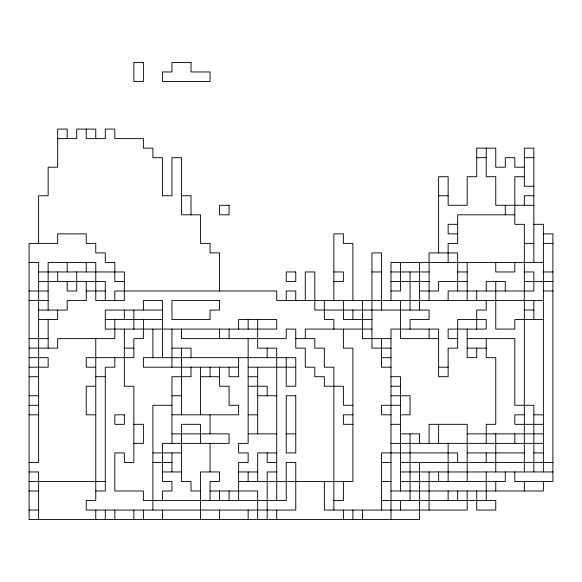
<?xml version="1.0" encoding="UTF-8"?>
<svg xmlns="http://www.w3.org/2000/svg" width="582" height="582" viewBox="0 0 582 582"><rect width="100%" height="100%" fill="white"/><g stroke="black" fill="none" stroke-linecap="round" stroke-linejoin="round"><path stroke-width="0.87" d="M57.669 138.625L76.715 138.625L76.715 129.095L95.768 129.095L95.768 138.625M476.709 157.671L486.232 157.671M524.331 157.671L533.854 157.671M524.331 167.194L514.808 167.194L514.808 157.671L505.285 157.671L505.285 167.194L495.755 167.194L495.755 148.148L476.709 148.148L476.709 176.717L467.186 176.717L467.186 205.286L448.14 205.286L448.14 176.717L438.617 176.717L438.617 252.908M524.331 176.717L514.808 176.717L514.808 224.332L524.331 224.332L524.331 471.951M533.854 186.24L524.331 186.24L524.331 148.148L533.854 148.148L533.854 262.431M181.475 195.763L191.005 195.763L191.005 214.809M438.617 195.763L448.14 195.763M533.854 195.763L524.331 195.763L524.331 205.286M533.854 205.286L495.755 205.286L495.755 176.717L486.232 176.717L486.232 148.148M514.808 214.809L457.663 214.809L457.663 243.385L448.14 243.385L448.14 262.431M457.663 224.332L448.14 224.332L448.14 233.855L457.663 233.855M533.854 224.332L543.377 224.332L543.377 471.951M543.377 233.855L552.9 233.855L552.9 481.474L514.808 481.474L514.808 471.951M524.331 243.385L533.854 243.385M543.377 243.385L552.9 243.385M29.1 262.431L38.623 262.431L38.623 462.428L29.1 462.428M543.377 262.431L390.995 262.431L390.995 300.523M38.623 271.954L124.337 271.954L124.337 300.523L95.768 300.523L95.768 262.431L48.146 262.431L48.146 310.046M333.857 271.954L343.38 271.954L343.38 281.477L333.857 281.477M371.949 271.954L381.472 271.954M390.995 271.954L429.094 271.954M457.663 271.954L467.186 271.954M524.331 271.954L533.854 271.954L533.854 291L448.14 291L448.14 300.523M543.377 271.954L552.9 271.954M38.623 281.477L105.291 281.477L105.291 300.523M124.337 281.477L114.814 281.477L114.814 262.431L105.291 262.431L105.291 252.908L95.768 252.908L95.768 243.385L86.245 243.385L86.245 233.855L57.669 233.855L57.669 243.385L29.1 243.385L29.1 519.566L419.571 519.566L419.571 462.428M390.995 281.477L429.094 281.477M467.186 281.477L438.617 281.477L438.617 291L419.571 291M524.331 281.477L552.9 281.477M29.1 291L48.146 291M86.245 291L105.291 291M390.995 291L400.525 291L400.525 262.431M543.377 291L552.9 291M29.1 300.523L48.146 300.523M543.377 300.523L276.712 300.523L276.712 291L114.814 291L114.814 300.523M38.623 310.046L67.192 310.046L67.192 300.523L86.245 300.523L86.245 281.477M162.429 310.046L105.291 310.046L105.291 329.092L276.712 329.092L276.712 319.569L238.62 319.569L238.62 329.092M524.331 310.046L533.854 310.046M38.623 319.569L57.669 319.569L57.669 310.046M105.291 319.569L162.429 319.569M371.949 319.569L343.38 319.569L343.38 300.523M543.377 319.569L514.808 319.569L514.808 329.092L495.755 329.092L495.755 281.477M371.949 329.092L305.288 329.092L305.288 338.615M29.1 338.615L48.146 338.615M295.765 338.615L314.811 338.615L314.811 348.145L324.334 348.145L324.334 367.191L333.857 367.191L333.857 510.043M390.995 338.615L362.426 338.615L362.426 300.523M438.617 338.615L400.525 338.615L400.525 300.523M457.663 338.615L448.14 338.615L448.14 329.092L486.232 329.092L486.232 319.569L457.663 319.569L457.663 348.145L448.14 348.145L448.14 376.714L438.617 376.714L438.617 329.092L390.995 329.092L390.995 519.566M467.186 338.615L514.808 338.615L514.808 405.283L533.854 405.283L533.854 471.951M29.1 348.145L57.669 348.145L57.669 338.615L114.814 338.615L114.814 319.569M124.337 348.145L133.86 348.145M171.952 348.145L191.005 348.145L191.005 357.668M390.995 348.145L371.949 348.145L371.949 252.908L381.472 252.908L381.472 310.046M467.186 348.145L486.232 348.145M29.1 357.668L48.146 357.668L48.146 367.191L29.1 367.191M381.472 357.668L390.995 357.668M95.768 367.191L86.245 367.191L86.245 357.668L133.86 357.668L133.86 338.615L143.383 338.615L143.383 319.569M238.62 367.191L143.383 367.191L143.383 357.668L295.765 357.668L295.765 386.237L286.235 386.237L286.235 357.668M248.143 367.191L295.765 367.191M390.995 367.191L381.472 367.191L381.472 338.615M438.617 367.191L448.14 367.191M29.1 376.714L38.623 376.714M95.768 376.714L105.291 376.714M200.528 376.714L219.574 376.714M248.143 376.714L257.666 376.714M390.995 376.714L400.525 376.714L400.525 490.997M95.768 386.237L86.245 386.237L86.245 414.806L95.768 414.806M248.143 386.237L267.189 386.237L267.189 395.76M390.995 386.237L400.525 386.237M29.1 395.76L38.623 395.76M171.952 395.76L181.475 395.76M257.666 395.76L276.712 395.76M390.995 395.76L410.048 395.76L410.048 414.806L400.525 414.806M29.1 405.283L38.623 405.283M171.952 405.283L152.906 405.283L152.906 510.043M352.903 405.283L343.38 405.283L343.38 386.237L324.334 386.237L324.334 376.714L314.811 376.714L314.811 367.191L305.288 367.191L305.288 348.145L295.765 348.145L295.765 329.092L286.235 329.092L286.235 338.615L181.475 338.615L181.475 329.092M400.525 405.283L381.472 405.283L381.472 414.806L390.995 414.806M29.1 414.806L38.623 414.806M171.952 414.806L238.62 414.806L238.62 405.283L229.097 405.283L229.097 386.237L219.574 386.237L219.574 367.191M248.143 414.806L257.666 414.806M352.903 414.806L343.38 414.806L343.38 424.329L352.903 424.329M524.331 414.806L514.808 414.806L514.808 424.329L543.377 424.329M533.854 414.806L543.377 414.806M133.86 424.329L143.383 424.329L143.383 443.375L133.86 443.375M390.995 424.329L400.525 424.329M171.952 433.852L229.097 433.852L229.097 443.375L162.429 443.375L162.429 481.474L171.952 481.474L171.952 490.997L162.429 490.997L162.429 500.52M248.143 433.852L276.712 433.852M286.235 433.852L295.765 433.852M400.525 433.852L419.571 433.852L419.571 443.375M467.186 433.852L543.377 433.852M390.995 443.375L543.377 443.375M152.906 452.905L181.475 452.905M276.712 452.905L257.666 452.905L257.666 481.474M467.186 452.905L524.331 452.905M533.854 452.905L543.377 452.905M152.906 462.428L171.952 462.428M276.712 462.428L267.189 462.428L267.189 452.905M381.472 462.428L390.995 462.428M400.525 462.428L552.9 462.428M29.1 471.951L38.623 471.951L38.623 519.566M162.429 471.951L181.475 471.951M238.62 471.951L257.666 471.951M276.712 471.951L267.189 471.951L267.189 519.566M400.525 471.951L552.9 471.951M29.1 481.474L105.291 481.474M238.62 481.474L352.903 481.474L352.903 348.145L343.38 348.145L343.38 329.092M381.472 481.474L390.995 481.474M400.525 481.474L505.285 481.474L505.285 471.951M29.1 490.997L38.623 490.997M95.768 490.997L105.291 490.997L105.291 367.191L114.814 367.191L114.814 357.668M200.528 490.997L191.005 490.997L191.005 481.474L181.475 481.474L181.475 424.329L200.528 424.329L200.528 443.375M210.051 490.997L257.666 490.997L257.666 519.566M390.995 490.997L543.377 490.997L543.377 481.474M333.857 500.52L343.38 500.52L343.38 481.474M381.472 500.52L495.755 500.52L495.755 510.043L476.709 510.043L476.709 490.997M29.1 510.043L38.623 510.043M533.854 300.523L533.854 319.569M524.331 481.474L524.331 490.997M514.808 262.431L514.808 271.954L495.755 271.954L495.755 262.431M514.808 433.852L514.808 443.375M505.285 205.286L505.285 214.809M505.285 291L505.285 281.477L486.232 281.477L486.232 291M495.755 433.852L495.755 471.951M495.755 481.474L495.755 490.997M486.232 300.523L486.232 310.046L476.709 310.046L476.709 329.092M486.232 338.615L486.232 357.668L495.755 357.668L495.755 424.329L486.232 424.329L486.232 443.375M486.232 452.905L486.232 462.428M486.232 471.951L486.232 500.52M476.709 291L476.709 300.523M476.709 348.145L476.709 357.668L467.186 357.668L467.186 329.092M467.186 262.431L467.186 300.523M467.186 481.474L467.186 424.329L429.094 424.329L429.094 443.375M467.186 490.997L467.186 510.043L324.334 510.043L324.334 481.474M457.663 291L457.663 252.908L429.094 252.908L429.094 300.523M457.663 462.428L457.663 452.905L381.472 452.905L381.472 510.043M457.663 490.997L457.663 500.52M448.14 443.375L448.14 481.474M448.14 490.997L448.14 500.52M438.617 424.329L438.617 443.375M438.617 471.951L438.617 481.474M429.094 329.092L429.094 338.615M429.094 471.951L429.094 510.043M419.571 262.431L419.571 310.046M410.048 271.954L410.048 310.046M410.048 329.092L410.048 319.569L429.094 319.569L429.094 310.046L314.811 310.046L314.811 271.954L305.288 271.954L305.288 300.523M410.048 433.852L410.048 500.52M400.525 500.52L400.525 510.043M362.426 510.043L362.426 519.566M352.903 300.523L352.903 243.385L343.38 243.385L343.38 233.855L333.857 233.855L333.857 300.523M352.903 310.046L352.903 319.569M352.903 510.043L352.903 519.566M343.38 510.043L343.38 519.566M333.857 329.092L333.857 319.569L324.334 319.569L324.334 300.523M295.765 300.523L295.765 291L286.235 291L286.235 300.523M276.712 500.52L276.712 348.145L257.666 348.145L257.666 319.569M276.712 510.043L276.712 519.566M267.189 348.145L267.189 357.668M257.666 367.191L257.666 433.852M248.143 319.569L248.143 329.092M248.143 338.615L248.143 443.375L238.62 443.375L238.62 452.905L248.143 452.905L248.143 462.428L238.62 462.428L238.62 500.52M248.143 471.951L248.143 481.474M248.143 510.043L248.143 519.566M238.62 357.668L238.62 376.714L229.097 376.714L229.097 367.191M229.097 329.092L229.097 338.615M229.097 490.997L229.097 500.52M219.574 291L219.574 252.908L210.051 252.908L210.051 243.385L200.528 243.385L200.528 214.809L181.475 214.809L181.475 157.671L171.952 157.671L171.952 195.763L162.429 195.763L162.429 157.671L152.906 157.671L152.906 148.148L143.383 148.148L143.383 138.625L114.814 138.625L114.814 129.095L105.291 129.095L105.291 138.625L86.245 138.625L86.245 129.095M219.574 329.092L219.574 338.615M219.574 490.997L219.574 500.52M219.574 510.043L219.574 519.566M210.051 367.191L210.051 376.714M210.051 414.806L210.051 433.852M210.051 443.375L210.051 471.951M210.051 500.52L210.051 481.474L219.574 481.474L219.574 471.951L200.528 471.951L200.528 519.566M200.528 367.191L200.528 414.806M191.005 367.191L191.005 376.714L171.952 376.714L171.952 443.375M181.475 348.145L181.475 414.806M171.952 329.092L171.952 367.191M171.952 452.905L171.952 471.951M162.429 357.668L162.429 300.523L143.383 300.523L143.383 310.046M162.429 510.043L162.429 519.566M152.906 329.092L152.906 357.668M143.383 510.043L143.383 519.566M133.86 310.046L133.86 329.092M133.86 510.043L133.86 519.566M124.337 310.046L124.337 319.569M124.337 329.092L124.337 386.237L133.86 386.237L133.86 462.428L124.337 462.428L124.337 452.905L114.814 452.905L114.814 490.997L143.383 490.997L143.383 500.52L286.235 500.52L286.235 462.428L295.765 462.428L295.765 510.043L86.245 510.043L86.245 500.52L95.768 500.52L95.768 338.615M114.814 510.043L114.814 519.566M105.291 510.043L105.291 519.566M95.768 510.043L95.768 519.566M86.245 262.431L86.245 271.954M76.715 271.954L76.715 291L67.192 291L67.192 281.477M67.192 138.625L67.192 129.095L57.669 129.095L57.669 167.194L48.146 167.194L48.146 195.763L38.623 195.763L38.623 243.385M67.192 262.431L67.192 271.954M57.669 271.954L57.669 281.477M48.146 319.569L48.146 348.145M143.383 62.434L133.86 62.434L133.86 81.48L143.383 81.48L143.383 62.434M191.005 62.434L171.952 62.434L171.952 71.957L162.429 71.957L162.429 81.48L210.051 81.48L210.051 71.957L191.005 71.957L191.005 62.434M229.097 205.286L219.574 205.286L219.574 214.809L229.097 214.809L229.097 205.286M295.765 271.954L286.235 271.954L286.235 281.477L295.765 281.477L295.765 271.954M219.574 300.523L171.952 300.523L171.952 319.569L210.051 319.569L210.051 310.046L219.574 310.046L219.574 300.523M295.765 395.76L286.235 395.76L286.235 452.905L295.765 452.905L295.765 395.76M124.337 414.806L114.814 414.806L114.814 424.329L124.337 424.329L124.337 414.806"/></g></svg>
